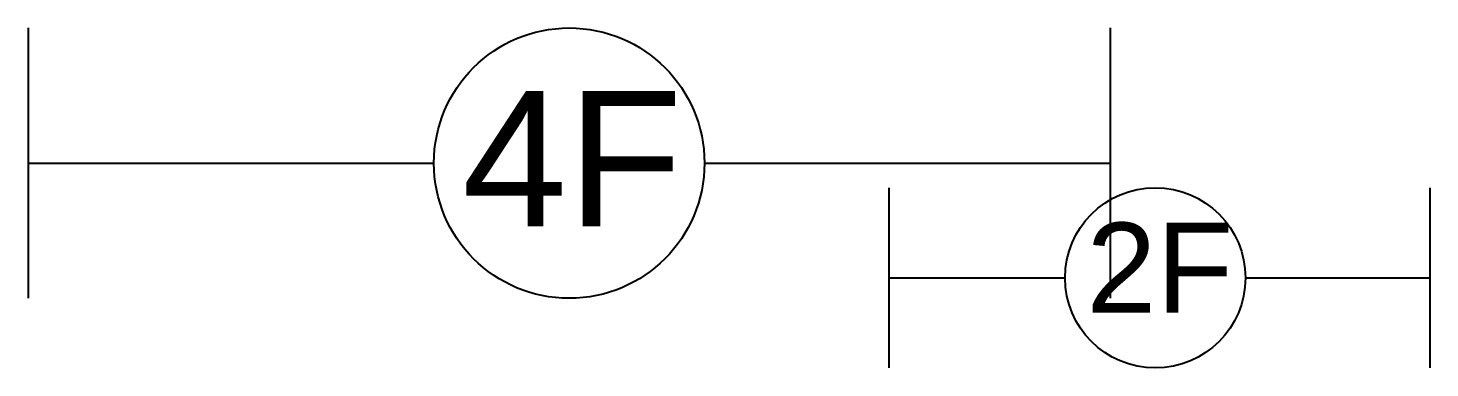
# Model space of a CAD drawing. Header units: inches. Extents: x 99 to 83418, y 65 to 21631.
# Drawn here: x 98.8 to 160, y 65.4 to 80.3 of the extents above; entities that cross this region are included whole.
import ezdxf

# ---------------------------------------------------------------- set-up
doc = ezdxf.new("R2010")
doc.units = ezdxf.units.IN
doc.header["$MEASUREMENT"] = 0
doc.layers.add('A-Place', color=50, linetype='Continuous')
doc.layers.add('lights', color=1, linetype='Continuous')
doc.styles.get("Standard").update_dxf_attribs({"font": 'arial.ttf'})

# ---------------------------------------------------------------- blocks, each defined once
blk = doc.blocks.new('4feet')
at = {"layer": 'lights'}
for p, q in [((2508.5, 2039.6), (2508.5, 1739.6)), ((3708.5, 2039.6), (3708.5, 1739.6)), ((2508.5, 1889.6), (2958.5, 1889.6)), ((3258.5, 1889.6), (3708.5, 1889.6))]:
    blk.add_line(p, q, dxfattribs=at)
blk.add_circle((3108.5, 1889.6), 150, dxfattribs=at)
at = {"layer": 'lights', "insert": (2989.7, 1969.6), "char_height": 150, "attachment_point": 1}
blk.add_mtext_dynamic_manual_height_columns('4F', width=300, gutter_width=12.5, heights=[0], dxfattribs=at)
blk = doc.blocks.new('2feet')
at = {"layer": 'lights'}
for p, q in [((3462.9, 1862.3), (3462.9, 1662.3)), ((4062.9, 1862.3), (4062.9, 1662.3)), ((3462.9, 1762.3), (3658.3, 1762.3)), ((3858.3, 1762.3), (4062.9, 1762.3))]:
    blk.add_line(p, q, dxfattribs=at)
blk.add_circle((3758.3, 1762.3), 100, dxfattribs=at)
at = {"layer": 'lights', "insert": (3681.9, 1823.5), "char_height": 100, "attachment_point": 1}
blk.add_mtext_dynamic_manual_height_columns('2F', width=100, gutter_width=12.5, heights=[0], dxfattribs=at)

msp = doc.modelspace()

# ---------------------------------------------------------------- block references
at = {"layer": 'A-Place', "xscale": 0.03937007874015748, "yscale": 0.03937007874015748, "zscale": 0.03937007874015748}
for name in ['4feet', '2feet']:
    msp.add_blockref(name, (0, 0), dxfattribs=at)

doc.saveas('drawing.dxf')
